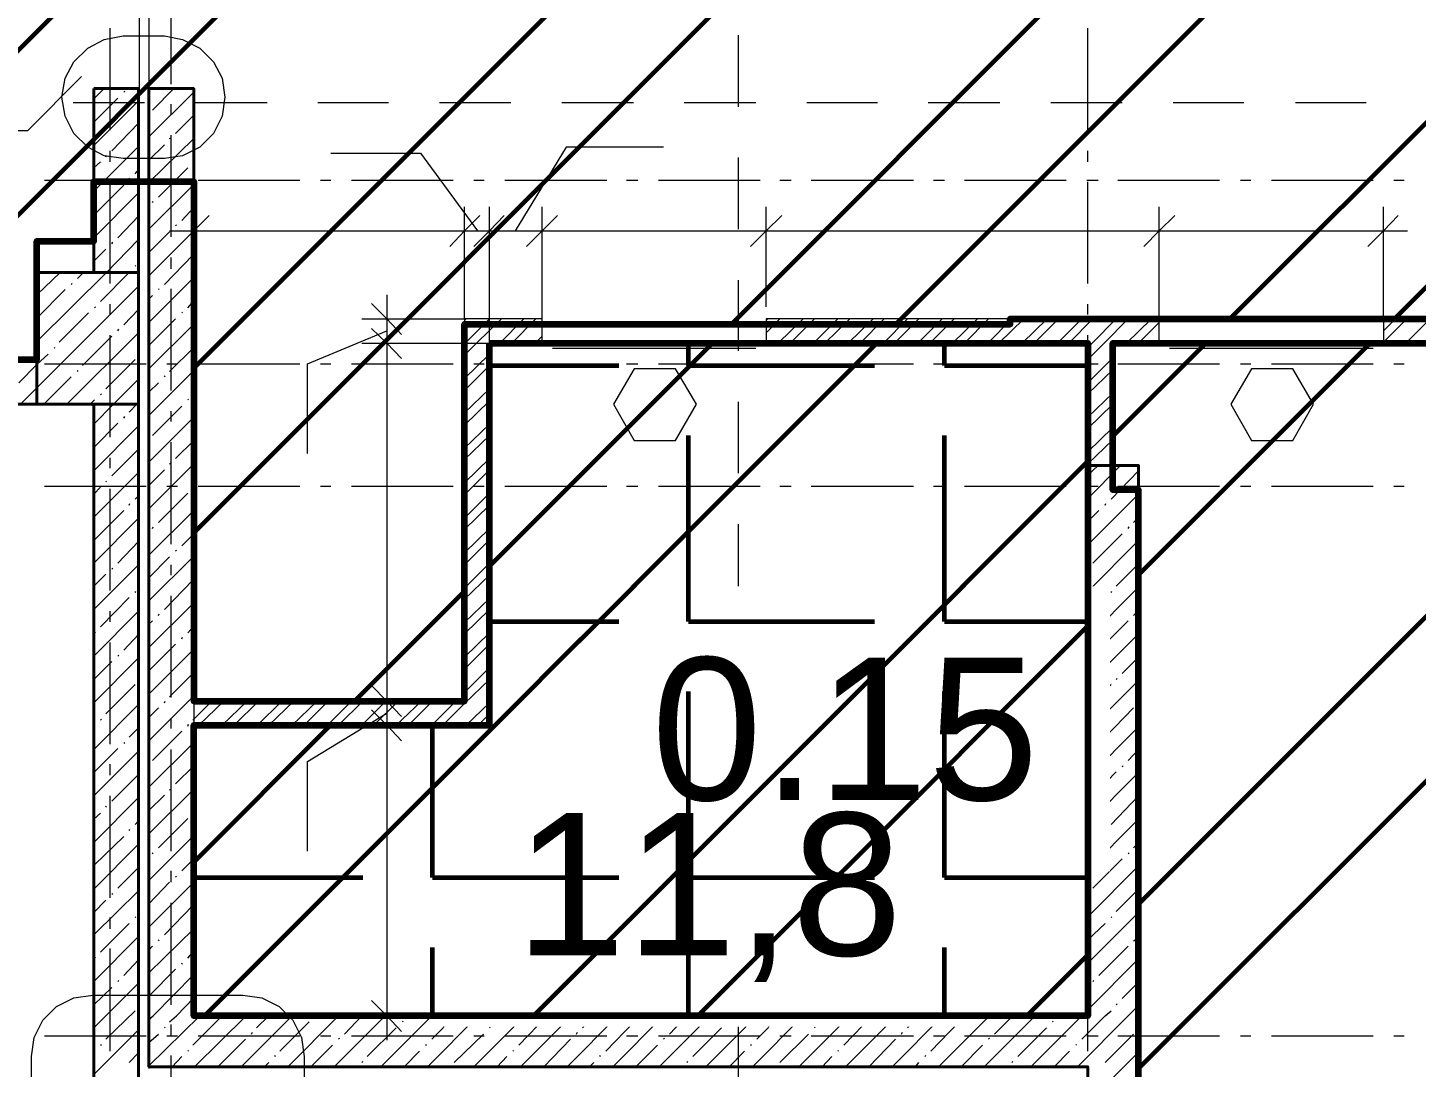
# Model space of a CAD drawing. Header units: millimetres. Extents: x -213911 to 415037, y -3642 to 107391.
# Drawn here: x -122689 to -115867, y 12900 to 18005 of the extents above; entities that cross this region are included whole.
import ezdxf

# ---------------------------------------------------------------- set-up
doc = ezdxf.new("R2010")
doc.units = ezdxf.units.MM
for name, color, linetype, lineweight in [('9.1 Стен подвал шпак', 160, 'Continuous', 90), ('9.2 Потолок подвал шпак', 90, 'Continuous', 60), ('9.3 клининг подвал', 190, 'Continuous', 60), ('Оси', 7, 'Continuous', 9)]:
    doc.layers.add(name, color=color, linetype=linetype, lineweight=lineweight)
doc.styles.get("Standard").update_dxf_attribs({"font": 'arial.ttf'})

msp = doc.modelspace()

# ---------------------------------------------------------------- linework, layer by layer
at = {"lineweight": 40}
for points in [[(-122365.3, 17705.9), (-122365.3, 16803.5), (-122145.1, 16803.5), (-122145.1, 17705.9)], [(-122145.1, 16155.4), (-122145.1, 16803.5), (-122644.9, 16803.5), (-122644.9, 16155.4)], [(-125995.9, 16155.4), (-122644.9, 16155.4), (-122644.9, 16375.7), (-125995.9, 16375.7)], [(-122365.3, 16155.4), (-122365.3, 9301), (-122145.1, 9301), (-122145.1, 16155.4)]]:
    msp.add_lwpolyline(points, close=True, dxfattribs=at)
msp.add_lwpolyline([(-121873.9, 14698.1), (-121873.9, 17705.9), (-122094.2, 17705.9), (-122094.2, 13151.8), (-122094.2, 12901.9), (-117480.8, 12901.9), (-117480.8, 5145.1), (-117230.9, 5145.1), (-113206.4, 5145.1), (-113206.4, 5395.1), (-117230.9, 5395.1), (-117230.9, 12901.9), (-117230.9, 13151.8), (-117230.9, 15854.6), (-117480.8, 15854.6), (-117480.8, 13151.8), (-121873.9, 13151.8), (-121873.9, 14579.5)], dxfattribs=at)
at = {"lineweight": 18}
for points in [[(-121797.7, 17083.1), (-121873.9, 17006.9), (-121950.2, 16930.6)], [(-120467.5, 17083.1), (-120543.7, 17006.9), (-120615.7, 16930.6)], [(-120348.8, 17083.1), (-120420.9, 17006.9), (-120497.1, 16930.6)], [(-120086.2, 17083.1), (-120162.4, 17006.9), (-120238.7, 16930.6)], [(-118984.7, 17083.1), (-119061, 17006.9), (-119137.3, 16930.6)], [(-117053, 17083.1), (-117129.2, 17006.9), (-117205.5, 16930.6)], [(-115955.8, 17083.1), (-116027.8, 17006.9), (-116104, 16930.6)], [(-120853, 16498.5), (-120925, 16574.8), (-121001.2, 16651)], [(-120853, 16379.9), (-120925, 16456.2), (-121001.2, 16528.2)], [(-120853, 14621.8), (-120925, 14698.1), (-121001.2, 14774.3)], [(-120853, 14503.2), (-120925, 14579.5), (-121001.2, 14655.7)], [(-120853, 13075.6), (-120925, 13151.8), (-121001.2, 13228.1)]]:
    msp.add_lwpolyline(points, dxfattribs=at)
at = {"layer": '9.1 Стен подвал шпак'}
msp.add_lwpolyline([(-154955.5, 13151.8), (-131431.1, 13151.8), (-131431.1, 16807.8), (-125995.1, 16807.8), (-125995.1, 16375.7), (-122644.9, 16375.7), (-122644.9, 16956), (-122365.3, 16956), (-122365.3, 17249.6), (-121873.9, 17249.6), (-121873.9, 16549.4)], dxfattribs=at)
at = {"layer": 'Оси', "lineweight": 9}
for points in [[(-122136.6, 12300.3), (-122140.8, 12300.3), (-122140.8, 32367.9)], [(-122094.2, 32367.9), (-122094.2, 12893.4)], [(-121984.1, 17727.1), (-121984.1, 18231.2)], [(-122284.9, 17502.5), (-122284.9, 18002.4)], [(-119196.6, 17616.9), (-119196.6, 17968.5)], [(-117480.8, 17502.5), (-117480.8, 18002.4)], [(-122424.7, 17765.2), (-122691.5, 17498.3), (-123610.8, 17498.3)], [(-122365.3, 17655), (-122314.5, 17705.9)], [(-122217.1, 17688.9), (-122212.8, 17693.2)], [(-122094.2, 17697.4), (-122085.7, 17705.9)], [(-122094.2, 17468.6), (-121873.9, 17688.9)], [(-122077.3, 17600), (-121971.4, 17705.9)], [(-122467, 17638.1), (-122115.4, 17638.1)], [(-122365.3, 17540.7), (-122246.7, 17659.3)], [(-122365.3, 17426.3), (-122145.1, 17646.6)], [(-121984.1, 17574.6), (-121984.1, 17629.6)], [(-121865.5, 17638.1), (-121513.8, 17638.1)], [(-121263.9, 17638.1), (-120916.5, 17638.1)], [(-120666.6, 17638.1), (-120315, 17638.1)], [(-120065, 17638.1), (-119713.4, 17638.1)], [(-119463.4, 17638.1), (-119111.8, 17638.1)], [(-118861.9, 17638.1), (-118514.5, 17638.1)], [(-118264.6, 17638.1), (-117912.9, 17638.1)], [(-117663, 17638.1), (-117311.4, 17638.1)], [(-117061.4, 17638.1), (-116714.1, 17638.1)], [(-116459.9, 17638.1), (-116112.5, 17638.1)], [(-122276.4, 17400.9), (-122145.1, 17536.4)], [(-121962.9, 17485.6), (-121873.9, 17574.6)], [(-121984.1, 16977.2), (-121984.1, 17477.1)], [(-122365.3, 17201.8), (-122145.1, 17422)], [(-122284.9, 17345.8), (-122284.9, 17400.9)], [(-122094.2, 17244.1), (-121873.9, 17460.2)], [(-122094.2, 17354.3), (-122018, 17430.5)], [(-121992.5, 17460.2), (-121984.1, 17464.4)], [(-119565.1, 17417.8), (-120043.8, 17417.8), (-120293.8, 17006.9)], [(-117480.8, 17345.8), (-117480.8, 17400.9)], [(-122365.3, 17316.1), (-122331.5, 17345.8)], [(-122306, 17371.2), (-122301.8, 17379.7)], [(-121878.2, 17345.8), (-121873.9, 17350)], [(-121200.4, 17388.2), (-120759.8, 17388.2), (-120480.2, 17006.9)], [(-119196.6, 17015.4), (-119196.6, 17367)], [(-122191.7, 17261.1), (-122187.4, 17265.3)], [(-122162, 17286.5), (-122145.1, 17307.7)], [(-122047.6, 17172.1), (-121903.6, 17316.1)], [(-122606.8, 17256.8), (-122106.9, 17256.8)], [(-122365.3, 16973), (-122145.1, 17193.3)], [(-122361.1, 17087.4), (-122217.1, 17231.4)], [(-122284.9, 16748.5), (-122284.9, 17248.4)], [(-122094.2, 17015.4), (-121873.9, 17235.6)], [(-122005.3, 17256.8), (-121954.4, 17256.8)], [(-121852.7, 17256.8), (-121352.9, 17256.8)], [(-121251.2, 17256.8), (-121200.4, 17256.8)], [(-121098.7, 17256.8), (-120598.8, 17256.8)], [(-120497.1, 17256.8), (-120446.3, 17256.8)], [(-120344.6, 17256.8), (-119844.7, 17256.8)], [(-119747.3, 17256.8), (-119692.2, 17256.8)], [(-119590.5, 17256.8), (-119090.7, 17256.8)], [(-118993.2, 17256.8), (-118938.1, 17256.8)], [(-118840.7, 17256.8), (-118336.6, 17256.8)], [(-118239.1, 17256.8), (-118184.1, 17256.8)], [(-118086.6, 17256.8), (-117586.7, 17256.8)], [(-117485.1, 17256.8), (-117430, 17256.8)], [(-117480.8, 16748.5), (-117480.8, 17248.4)], [(-117332.6, 17256.8), (-116832.7, 17256.8)], [(-116731, 17256.8), (-116680.2, 17256.8)], [(-116578.5, 17256.8), (-116078.6, 17256.8)], [(-115976.9, 17256.8), (-115926.1, 17256.8)], [(-122077.3, 17146.7), (-122073, 17150.9)], [(-121047.8, 16456.2), (-120925, 16456.2), (-120420.9, 16456.2), (-120420.9, 17006.9), (-120420.9, 17125.5)], [(-121047.8, 16574.8), (-120925, 16574.8), (-120543.7, 16574.8), (-120543.7, 17006.9), (-120543.7, 17125.5)], [(-120162.4, 16574.8), (-120162.4, 17006.9), (-120162.4, 17125.5)], [(-119061, 16634.1), (-119061, 17006.9), (-119061, 17125.5)], [(-117129.2, 16574.8), (-117129.2, 17006.9), (-117129.2, 17125.5)], [(-116027.8, 16574.8), (-116027.8, 17006.9), (-116027.8, 17125.5)], [(-122246.7, 16973), (-122145.1, 17078.9)], [(-121933.2, 17057.7), (-121873.9, 17121.3)], [(-121873.9, 17112.8), (-121873.9, 17006.9), (-121873.9, 16888.3)], [(-122094.2, 16786.6), (-121873.9, 17006.9)], [(-122094.2, 16901), (-121992.5, 17002.6)], [(-121992.5, 17006.9), (-120543.7, 17006.9), (-120420.9, 17006.9), (-120162.4, 17006.9), (-119061, 17006.9), (-117129.2, 17006.9), (-115909.2, 17006.9)], [(-121962.9, 17032.3), (-121958.7, 17036.5)], [(-122644.9, 16464.6), (-122301.8, 16803.5), (-122145.1, 16964.5)], [(-122276.4, 16943.3), (-122272.1, 16951.8)], [(-122365.3, 16858.6), (-122306, 16917.9)], [(-122018, 16744.2), (-121878.2, 16888.3)], [(-121984.1, 16820.5), (-121984.1, 16875.6)], [(-122644.9, 16693.4), (-122530.6, 16803.5)], [(-122445.8, 16773.9), (-122416.2, 16803.5)], [(-122331.5, 16659.5), (-122191.7, 16803.5)], [(-122162, 16833.2), (-122157.8, 16837.4)], [(-122725.4, 16155.4), (-122644.9, 16235.9), (-122145.1, 16735.8)], [(-122644.9, 16579), (-122505.1, 16718.8)], [(-122475.5, 16744.2), (-122471.3, 16748.5)], [(-122094.2, 16557.8), (-121873.9, 16778.1)], [(-122047.6, 16718.8), (-122043.4, 16723)], [(-121984.1, 16223.2), (-121984.1, 16723)], [(-119196.6, 16418), (-119196.6, 16765.4)], [(-122094.2, 16672.2), (-122077.3, 16689.2)], [(-121903.6, 16629.8), (-121873.9, 16663.7)], [(-120925, 16693.4), (-120925, 16456.2), (-120925, 14698.1), (-120925, 14579.5), (-120925, 13033.2)], [(-122534.8, 16460.4), (-122390.8, 16604.4)], [(-122361.1, 16629.8), (-122356.9, 16634.1)], [(-122284.9, 16596), (-122284.9, 16646.8)], [(-122217.1, 16545.1), (-122145.1, 16621.4)], [(-121933.2, 16604.4), (-121929, 16608.7)], [(-117480.8, 16596), (-117480.8, 16646.8)], [(-122246.7, 16515.5), (-122242.5, 16523.9)], [(-122094.2, 16443.4), (-121962.9, 16574.8)], [(-122094.2, 16329.1), (-121873.9, 16549.4)], [(-121314.7, 15913.9), (-121314.7, 16354.5), (-120925, 16515.5)], [(-120543.7, 16451.9), (-120539.5, 16456.2), (-120420.9, 16574.8)], [(-120543.7, 16566.3), (-120535.2, 16574.8)], [(-120543.7, 16396.8), (-120484.4, 16456.2), (-120361.6, 16574.8)], [(-120370, 16456.2), (-120251.4, 16574.8)], [(-120310.7, 16456.2), (-120192.1, 16574.8)], [(-119061, 16566.3), (-119052.5, 16574.8)], [(-119061, 16507), (-118993.2, 16574.8)], [(-119001.7, 16456.2), (-118878.8, 16574.8)], [(-118942.4, 16456.2), (-118823.8, 16574.8)], [(-118828, 16456.2), (-118709.4, 16574.8)], [(-118772.9, 16456.2), (-118650.1, 16574.8)], [(-118658.5, 16456.2), (-118535.7, 16574.8)], [(-118599.2, 16456.2), (-118480.6, 16574.8)], [(-118484.9, 16456.2), (-118366.2, 16574.8)], [(-118429.8, 16456.2), (-118311.2, 16574.8)], [(-118315.4, 16456.2), (-118196.8, 16574.8)], [(-118256.1, 16456.2), (-118137.5, 16574.8)], [(-118145.9, 16456.2), (-118023.1, 16574.8)], [(-118086.6, 16456.2), (-117968, 16574.8)], [(-117972.3, 16456.2), (-117853.6, 16574.8)], [(-117917.2, 16456.2), (-117794.3, 16574.8)], [(-117802.8, 16456.2), (-117679.9, 16574.8)], [(-117743.5, 16456.2), (-117624.9, 16574.8)], [(-117629.1, 16456.2), (-117510.5, 16574.8)], [(-117574, 16456.2), (-117455.4, 16574.8)], [(-117480.8, 16435), (-117459.7, 16456.2), (-117341, 16574.8)], [(-117480.8, 16375.7), (-117400.4, 16456.2), (-117281.7, 16574.8)], [(-117290.2, 16456.2), (-117167.4, 16574.8)], [(-117230.9, 16456.2), (-117129.2, 16557.8)], [(-116027.8, 16515.5), (-115968.5, 16574.8)], [(-116027.8, 16460.4), (-115913.4, 16574.8)], [(-115917.6, 16456.2), (-115799, 16574.8)], [(-122496.7, 16155.4), (-122145.1, 16507)], [(-122420.4, 16346), (-122276.4, 16490)], [(-122284.9, 15994.4), (-122284.9, 16494.3)], [(-120196.3, 16456.2), (-120162.4, 16490)], [(-117480.8, 15994.4), (-117480.8, 16494.3)], [(-122733.9, 16261.3), (-122644.9, 16350.2), (-122589.9, 16401.1)], [(-122560.2, 16430.7), (-122556, 16435)], [(-122306, 16231.6), (-122162, 16375.7)], [(-121992.5, 16316.4), (-121873.9, 16435)], [(-120543.7, 16282.5), (-120420.9, 16401.1)], [(-120111.6, 16430.7), (-119111.8, 16430.7)], [(-117480.8, 16261.3), (-117358, 16384.1)], [(-117078.4, 16430.7), (-116078.6, 16430.7)], [(-122606.8, 16354.5), (-122106.9, 16354.5)], [(-122445.8, 16316.4), (-122441.6, 16320.6)], [(-122094.2, 16100.3), (-121873.9, 16320.6)], [(-122005.3, 16354.5), (-121954.4, 16354.5)], [(-121852.7, 16354.5), (-121352.9, 16354.5)], [(-121251.2, 16354.5), (-121200.4, 16354.5)], [(-121098.7, 16354.5), (-120598.8, 16354.5)], [(-120543.7, 16223.2), (-120420.9, 16346)], [(-120497.1, 16354.5), (-120446.3, 16354.5)], [(-120344.6, 16354.5), (-119844.7, 16354.5)], [(-119747.3, 16354.5), (-119692.2, 16354.5)], [(-119590.5, 16354.5), (-119090.7, 16354.5)], [(-118993.2, 16354.5), (-118938.1, 16354.5)], [(-118840.7, 16354.5), (-118336.6, 16354.5)], [(-118239.1, 16354.5), (-118184.1, 16354.5)], [(-118086.6, 16354.5), (-117586.7, 16354.5)], [(-117485.1, 16354.5), (-117430, 16354.5)], [(-117480.8, 16206.2), (-117358, 16324.8)], [(-117332.6, 16354.5), (-116832.7, 16354.5)], [(-116731, 16354.5), (-116680.2, 16354.5)], [(-116578.5, 16354.5), (-116078.6, 16354.5)], [(-115976.9, 16354.5), (-115926.1, 16354.5)], [(-122611.1, 16155.4), (-122475.5, 16290.9)], [(-122365.3, 16057.9), (-122267.9, 16155.4), (-122145.1, 16278.2)], [(-122094.2, 16214.7), (-122047.6, 16261.3)], [(-122018, 16290.9), (-122013.7, 16295.2)], [(-122382.3, 16155.4), (-122361.1, 16176.6)], [(-122331.5, 16202), (-122327.2, 16206.2)], [(-121903.6, 16176.6), (-121899.3, 16180.8)], [(-121878.2, 16202), (-121873.9, 16206.2)], [(-120543.7, 16113), (-120420.9, 16231.6)], [(-120543.7, 16053.7), (-120420.9, 16172.3)], [(-117480.8, 16091.8), (-117358, 16210.4)], [(-122191.7, 16117.2), (-122153.5, 16155.4), (-122145.1, 16163.8)], [(-122077.3, 16002.9), (-121933.2, 16146.9)], [(-121984.1, 16070.7), (-121984.1, 16121.5)], [(-119196.6, 15816.5), (-119196.6, 16168.1)], [(-117480.8, 16036.8), (-117358, 16155.4)], [(-122365.3, 15943.6), (-122246.7, 16062.2)], [(-122365.3, 15829.2), (-122145.1, 16049.5)], [(-122217.1, 16087.6), (-122212.8, 16096.1)], [(-122094.2, 15871.5), (-121873.9, 16091.8)], [(-120543.7, 15939.3), (-120420.9, 16057.9)], [(-117480.8, 15922.4), (-117358, 16041)], [(-121984.1, 15469.1), (-121984.1, 15969)], [(-121962.9, 15888.5), (-121873.9, 15977.5)], [(-120543.7, 15884.3), (-120420.9, 16002.9)], [(-117480.8, 15863.1), (-117358, 15981.7)], [(-122276.4, 15803.8), (-122145.1, 15935.1)], [(-122284.9, 15841.9), (-122284.9, 15892.7)], [(-122094.2, 15642.8), (-121873.9, 15863.1)], [(-122094.2, 15757.2), (-122018, 15833.4)], [(-121992.5, 15863.1), (-121984.1, 15867.3)], [(-120543.7, 15769.9), (-120420.9, 15888.5)], [(-120543.7, 15710.6), (-120420.9, 15833.4)], [(-117480.8, 15841.9), (-117480.8, 15892.7)], [(-117480.8, 15693.6), (-117319.9, 15854.6)], [(-117480.8, 15808), (-117430, 15854.6)], [(-117374.9, 15854.6), (-117358, 15871.5)], [(-117366.5, 15689.4), (-117230.9, 15829.2)], [(-122365.3, 15600.4), (-122145.1, 15820.7)], [(-122306, 15774.1), (-122301.8, 15778.3)], [(-122606.8, 15752.9), (-122106.9, 15752.9)], [(-122365.3, 15714.8), (-122331.5, 15748.7)], [(-122284.9, 15240.3), (-122284.9, 15740.2)], [(-122162, 15689.4), (-122145.1, 15706.3)], [(-122047.6, 15575), (-121903.6, 15719)], [(-122005.3, 15752.9), (-121954.4, 15752.9)], [(-121878.2, 15748.7), (-121873.9, 15748.7)], [(-121852.7, 15752.9), (-121352.9, 15752.9)], [(-121251.2, 15752.9), (-121200.4, 15752.9)], [(-121098.7, 15752.9), (-120598.8, 15752.9)], [(-120543.7, 15596.2), (-120420.9, 15719)], [(-120497.1, 15752.9), (-120446.3, 15752.9)], [(-120344.6, 15752.9), (-119844.7, 15752.9)], [(-119747.3, 15752.9), (-119692.2, 15752.9)], [(-119590.5, 15752.9), (-119090.7, 15752.9)], [(-118993.2, 15752.9), (-118938.1, 15752.9)], [(-118840.7, 15752.9), (-118336.6, 15752.9)], [(-118239.1, 15752.9), (-118184.1, 15752.9)], [(-118086.6, 15752.9), (-117586.7, 15752.9)], [(-117485.1, 15752.9), (-117430, 15752.9)], [(-117480.8, 15240.3), (-117480.8, 15740.2)], [(-117480.8, 15464.9), (-117230.9, 15714.8)], [(-117332.6, 15752.9), (-116832.7, 15752.9)], [(-116731, 15752.9), (-116680.2, 15752.9)], [(-116578.5, 15752.9), (-116078.6, 15752.9)], [(-115976.9, 15752.9), (-115926.1, 15752.9)], [(-122361.1, 15490.3), (-122217.1, 15634.3)], [(-122191.7, 15659.7), (-122187.4, 15668.2)], [(-122094.2, 15414), (-121873.9, 15634.3)], [(-120543.7, 15541.1), (-120420.9, 15659.7)], [(-117480.8, 15579.2), (-117425.8, 15634.3)], [(-117396.1, 15659.7), (-117391.9, 15668.2)], [(-122365.3, 15375.9), (-122145.1, 15596.2)], [(-119196.6, 15214.9), (-119196.6, 15566.5)], [(-117256.3, 15575), (-117230.9, 15600.4)], [(-122077.3, 15545.3), (-122073, 15553.8)], [(-121933.2, 15460.6), (-121873.9, 15519.9)], [(-120543.7, 15426.7), (-120420.9, 15545.3)], [(-120543.7, 15367.4), (-120420.9, 15490.3)], [(-117455.4, 15375.9), (-117311.4, 15519.9)], [(-117281.7, 15545.3), (-117277.5, 15553.8)], [(-122246.7, 15375.9), (-122145.1, 15481.8)], [(-121962.9, 15435.2), (-121958.7, 15439.4)], [(-117480.8, 15236.1), (-117230.9, 15486)], [(-122365.3, 15147.1), (-122145.1, 15367.4)], [(-122094.2, 15189.5), (-121873.9, 15409.8)], [(-122094.2, 15303.9), (-121992.5, 15405.5)], [(-121984.1, 15316.6), (-121984.1, 15367.4)], [(-120543.7, 15253), (-120420.9, 15375.9)], [(-117341, 15261.5), (-117230.9, 15371.7)], [(-122365.3, 15261.5), (-122306, 15320.8)], [(-122276.4, 15346.2), (-122272.1, 15350.5)], [(-122018, 15147.1), (-121878.2, 15291.2)], [(-120543.7, 15198), (-120420.9, 15316.6)], [(-117480.8, 15350.5), (-117476.6, 15350.5)], [(-122162, 15231.9), (-122157.8, 15236.1)], [(-121984.1, 14715), (-121984.1, 15214.9)], [(-117480.8, 15007.3), (-117230.9, 15257.3)], [(-117366.5, 15231.9), (-117362.2, 15236.1)], [(-122331.5, 15062.4), (-122191.7, 15206.4)], [(-122094.2, 14960.7), (-121873.9, 15181)], [(-120543.7, 15083.6), (-120420.9, 15202.2)], [(-120543.7, 15028.5), (-120420.9, 15147.1)], [(-117480.8, 15121.7), (-117396.1, 15206.4)], [(-122365.3, 14918.4), (-122145.1, 15138.7)], [(-122284.9, 15087.8), (-122284.9, 15138.7)], [(-122094.2, 15075.1), (-122077.3, 15092.1)], [(-122047.6, 15117.5), (-122043.4, 15125.9)], [(-117480.8, 15087.8), (-117480.8, 15138.7)], [(-117425.8, 14948), (-117281.7, 15092.1)], [(-117256.3, 15117.5), (-117247.8, 15125.9)], [(-122361.1, 15032.7), (-122356.9, 15037)], [(-122217.1, 14948), (-122145.1, 15024.3)], [(-121933.2, 15003.1), (-121929, 15011.6)], [(-121903.6, 15032.7), (-121873.9, 15066.6)], [(-120543.7, 14914.1), (-120420.9, 15032.7)], [(-117480.8, 14778.6), (-117230.9, 15028.5)], [(-122284.9, 14486.3), (-122284.9, 14986.1)], [(-122094.2, 14846.3), (-121962.9, 14977.7)], [(-122094.2, 14732), (-121873.9, 14952.3)], [(-120543.7, 14854.8), (-120420.9, 14977.7)], [(-119196.6, 14613.3), (-119196.6, 14965)], [(-117480.8, 14486.3), (-117480.8, 14986.1)], [(-122365.3, 14689.6), (-122145.1, 14909.9)], [(-122365.3, 14804), (-122276.4, 14892.9)], [(-122246.7, 14918.4), (-122242.5, 14922.6)], [(-117455.4, 14918.4), (-117451.2, 14922.6)], [(-117311.4, 14833.6), (-117230.9, 14914.1)], [(-121992.5, 14719.3), (-121873.9, 14837.9)], [(-120543.7, 14740.4), (-120420.9, 14863.3)], [(-117341, 14804), (-117336.8, 14808.2)], [(-122306, 14634.5), (-122162, 14778.6)], [(-120649.6, 14579.5), (-120543.7, 14685.4), (-120420.9, 14804)], [(-117480.8, 14549.8), (-117230.9, 14799.7)], [(-117480.8, 14664.2), (-117366.5, 14778.6)], [(-122365.3, 14460.8), (-122145.1, 14681.1)], [(-122094.2, 14503.2), (-121873.9, 14723.5)], [(-122018, 14689.6), (-122013.7, 14698.1)], [(-121873.9, 14609.1), (-121785, 14698.1)], [(-121848.5, 14579.5), (-121725.7, 14698.1)], [(-121734.1, 14579.5), (-121611.3, 14698.1)], [(-121674.8, 14579.5), (-121556.2, 14698.1)], [(-121560.4, 14579.5), (-121441.8, 14698.1)], [(-121505.4, 14579.5), (-121382.5, 14698.1)], [(-121391, 14579.5), (-121268.1, 14698.1)], [(-121331.7, 14579.5), (-121213.1, 14698.1)], [(-121217.3, 14579.5), (-121098.7, 14698.1)], [(-121162.2, 14579.5), (-121043.6, 14698.1)], [(-121047.8, 14579.5), (-120929.2, 14698.1)], [(-120819.1, 14698.1), (-120925, 14698.1), (-121047.8, 14698.1)], [(-120988.5, 14579.5), (-120869.9, 14698.1)], [(-120878.4, 14579.5), (-120755.5, 14698.1)], [(-120819.1, 14579.5), (-120700.5, 14698.1)], [(-120704.7, 14579.5), (-120586.1, 14698.1)], [(-120535.2, 14579.5), (-120420.9, 14689.6)], [(-122331.5, 14604.9), (-122327.2, 14609.1)], [(-122094.2, 14617.6), (-122047.6, 14664.2)], [(-121984.1, 14562.5), (-121984.1, 14613.3)], [(-121878.2, 14604.9), (-121873.9, 14609.1)], [(-121314.7, 13961), (-121314.7, 14401.5), (-120925, 14638.8)], [(-120475.9, 14579.5), (-120420.9, 14634.5)], [(-117396.1, 14520.1), (-117256.3, 14664.2)], [(-122365.3, 14575.2), (-122361.1, 14575.2)], [(-122191.7, 14520.1), (-122145.1, 14566.7)], [(-122077.3, 14405.8), (-121933.2, 14549.8)], [(-121903.6, 14575.2), (-121899.3, 14583.7)], [(-120819.1, 14579.5), (-120925, 14579.5), (-121047.8, 14579.5)], [(-117480.8, 14321), (-117230.9, 14571)], [(-122365.3, 14346.5), (-122246.7, 14465.1)], [(-122217.1, 14490.5), (-122212.8, 14494.7)], [(-122094.2, 14274.4), (-121873.9, 14494.7)], [(-117480.8, 14435.4), (-117455.4, 14465.1)], [(-117425.8, 14490.5), (-117421.5, 14494.7)], [(-122365.3, 14232.1), (-122145.1, 14452.4)], [(-121984.1, 13961), (-121984.1, 14460.8)], [(-117281.7, 14405.8), (-117230.9, 14460.8)], [(-122284.9, 14333.7), (-122284.9, 14388.8)], [(-122276.4, 14206.7), (-122145.1, 14338)], [(-121962.9, 14291.4), (-121873.9, 14380.3)], [(-119196.6, 14016), (-119196.6, 14363.4)], [(-117480.8, 14333.7), (-117480.8, 14388.8)], [(-117480.8, 14206.7), (-117341, 14350.7)], [(-117480.8, 14096.5), (-117230.9, 14346.5)], [(-117311.4, 14376.1), (-117307.2, 14380.3)], [(-122094.2, 14045.7), (-121873.9, 14266)], [(-121992.5, 14261.7), (-121984.1, 14266)], [(-122365.3, 14003.3), (-122145.1, 14223.6)], [(-122284.9, 13732.2), (-122284.9, 14232.1)], [(-122094.2, 14160.1), (-122018, 14236.3)], [(-117480.8, 13732.2), (-117480.8, 14232.1)], [(-117366.5, 14092.3), (-117230.9, 14232.1)], [(-122365.3, 14117.7), (-122331.5, 14147.4)], [(-122306, 14177), (-122301.8, 14181.2)], [(-121878.2, 14147.4), (-121873.9, 14151.6)], [(-122191.7, 14062.6), (-122187.4, 14066.9)], [(-122162, 14092.3), (-122145.1, 14109.2)], [(-122047.6, 13977.9), (-121903.6, 14121.9)], [(-117480.8, 13867.8), (-117230.9, 14117.7)], [(-117396.1, 14062.6), (-117391.9, 14066.9)], [(-122365.3, 13774.6), (-122145.1, 13994.8)], [(-122361.1, 13893.2), (-122217.1, 14033)], [(-122094.2, 13816.9), (-121873.9, 14037.2)], [(-117480.8, 13982.1), (-117425.8, 14033)], [(-117256.3, 13977.9), (-117230.9, 14003.3)], [(-122077.3, 13948.2), (-122073, 13952.5)], [(-121933.2, 13863.5), (-121873.9, 13922.8)], [(-117455.4, 13778.8), (-117311.4, 13922.8)], [(-117281.7, 13948.2), (-117277.5, 13952.5)], [(-122246.7, 13778.8), (-122145.1, 13880.5)], [(-121984.1, 13808.4), (-121984.1, 13863.5)], [(-117480.8, 13639), (-117230.9, 13888.9)], [(-122094.2, 13588.2), (-121873.9, 13808.4)], [(-122094.2, 13702.5), (-121992.5, 13808.4)], [(-121962.9, 13833.9), (-121958.7, 13838.1)], [(-122365.3, 13550), (-122145.1, 13766.1)], [(-122365.3, 13660.2), (-122306, 13719.5)], [(-122276.4, 13749.1), (-122272.1, 13753.4)], [(-119196.6, 13414.5), (-119196.6, 13766.1)], [(-117480.8, 13753.4), (-117476.6, 13753.4)], [(-117341, 13664.4), (-117230.9, 13774.6)], [(-122018, 13550), (-121878.2, 13694.1)], [(-121984.1, 13206.9), (-121984.1, 13706.8)], [(-117480.8, 13410.2), (-117230.9, 13660.2)], [(-122331.5, 13465.3), (-122191.7, 13605.1)], [(-122284.9, 13579.7), (-122284.9, 13634.8)], [(-122162, 13634.8), (-122157.8, 13639)], [(-122094.2, 13363.6), (-121873.9, 13579.7)], [(-117480.8, 13579.7), (-117480.8, 13634.8)], [(-117480.8, 13524.6), (-117396.1, 13605.1)], [(-117366.5, 13634.8), (-117362.2, 13639)], [(-122365.3, 13321.3), (-122145.1, 13541.6)], [(-122047.6, 13520.4), (-122043.4, 13524.6)], [(-117256.3, 13520.4), (-117247.8, 13524.6)], [(-122284.9, 12978.1), (-122284.9, 13482.2)], [(-122094.2, 13473.8), (-122077.3, 13495)], [(-121903.6, 13435.6), (-121873.9, 13469.5)], [(-117480.8, 12978.1), (-117480.8, 13482.2)], [(-117425.8, 13350.9), (-117281.7, 13495)], [(-122361.1, 13435.6), (-122356.9, 13439.9)], [(-122217.1, 13350.9), (-122145.1, 13427.2)], [(-122094.2, 13249.2), (-121962.9, 13380.6)], [(-121933.2, 13406), (-121929, 13410.2)], [(-117480.8, 13181.5), (-117230.9, 13431.4)], [(-122365.3, 13092.5), (-122145.1, 13312.8)], [(-122246.7, 13321.3), (-122242.5, 13325.5)], [(-122094.2, 13134.9), (-122073, 13151.8), (-121873.9, 13355.2)], [(-117455.4, 13321.3), (-117451.2, 13325.5)], [(-117311.4, 13236.5), (-117230.9, 13317)], [(-122365.3, 13206.9), (-122276.4, 13291.6)], [(-121992.5, 13122.2), (-121958.7, 13151.8), (-121873.9, 13240.8)], [(-122306, 13037.4), (-122162, 13177.2)], [(-117531.7, 12901.9), (-117281.7, 13151.8), (-117230.9, 13202.6)], [(-117510.5, 13037.4), (-117396.1, 13151.8), (-117366.5, 13177.2)], [(-117341, 13206.9), (-117336.8, 13211.1)], [(-122094.2, 12906.1), (-121844.3, 13151.8)], [(-121984.1, 13054.4), (-121984.1, 13109.4)], [(-121878.2, 13007.8), (-121734.1, 13151.8)], [(-121869.7, 12901.9), (-121615.5, 13151.8)], [(-121640.9, 12901.9), (-121391, 13151.8)], [(-121564.7, 13092.5), (-121505.4, 13151.8)], [(-121450.3, 12978.1), (-121306.3, 13122.2)], [(-121412.2, 12901.9), (-121162.2, 13151.8)], [(-121276.6, 13151.8), (-121276.6, 13151.8)], [(-121183.4, 12901.9), (-120933.5, 13151.8)], [(-121132.6, 13062.8), (-121047.8, 13151.8)], [(-120819.1, 13151.8), (-120925, 13151.8), (-121047.8, 13151.8)], [(-120954.6, 12901.9), (-120704.7, 13151.8)], [(-120848.7, 13122.2), (-120844.5, 13126.4)], [(-120819.1, 13151.8), (-120819.1, 13151.8)], [(-120725.9, 12901.9), (-120475.9, 13151.8)], [(-120704.7, 13037.4), (-120590.3, 13151.8)], [(-120497.1, 12901.9), (-120247.2, 13151.8)], [(-120391.2, 13122.2), (-120361.6, 13151.8)], [(-120276.8, 13007.8), (-120137, 13151.8)], [(-120268.4, 12901.9), (-120018.4, 13151.8)], [(-120039.6, 12901.9), (-119789.6, 13151.8)], [(-119963.3, 13092.5), (-119904, 13151.8)], [(-119849, 12978.1), (-119709.2, 13122.2)], [(-119815.1, 12901.9), (-119565.1, 13151.8)], [(-119679.5, 13151.8), (-119675.3, 13151.8)], [(-119586.3, 12901.9), (-119336.4, 13151.8)], [(-119535.5, 13062.8), (-119450.7, 13151.8)], [(-119357.5, 12901.9), (-119107.6, 13151.8)], [(-119251.6, 13122.2), (-119247.4, 13126.4)], [(-119222, 13151.8), (-119222, 13151.8)], [(-119196.6, 12812.9), (-119196.6, 13164.5)], [(-119128.8, 12901.9), (-118878.8, 13151.8)], [(-119107.6, 13037.4), (-118993.2, 13151.8)], [(-118900, 12901.9), (-118650.1, 13151.8)], [(-118794.1, 13122.2), (-118764.5, 13151.8)], [(-118679.7, 13007.8), (-118539.9, 13151.8)], [(-118671.3, 12901.9), (-118421.3, 13151.8)], [(-118442.5, 12901.9), (-118192.5, 13151.8)], [(-118366.2, 13092.5), (-118306.9, 13151.8)], [(-118251.9, 12978.1), (-118112.1, 13122.2)], [(-118213.7, 12901.9), (-117963.8, 13151.8)], [(-118082.4, 13151.8), (-118078.2, 13151.8)], [(-117989.2, 12901.9), (-117739.3, 13151.8)], [(-117938.4, 13062.8), (-117849.4, 13151.8)], [(-117760.4, 12901.9), (-117510.5, 13151.8)], [(-117654.5, 13122.2), (-117650.3, 13126.4)], [(-117624.9, 13151.8), (-117624.9, 13151.8)], [(-122606.8, 13054.4), (-122106.9, 13054.4)], [(-122365.3, 12863.7), (-122145.1, 13084)], [(-122094.2, 13020.5), (-122047.6, 13062.8)], [(-122018, 13092.5), (-122013.7, 13096.7)], [(-122005.3, 13054.4), (-121954.4, 13054.4)], [(-121852.7, 13054.4), (-121352.9, 13054.4)], [(-121755.3, 12901.9), (-121619.7, 13037.4)], [(-121590.1, 13062.8), (-121585.9, 13071.3)], [(-121251.2, 13054.4), (-121200.4, 13054.4)], [(-121162.2, 13037.4), (-121158, 13041.7)], [(-121098.7, 13054.4), (-120598.8, 13054.4)], [(-121022.4, 12952.7), (-120878.4, 13092.5)], [(-120594.6, 12923), (-120450.5, 13062.8)], [(-120497.1, 13054.4), (-120446.3, 13054.4)], [(-120420.9, 13092.5), (-120416.6, 13096.7)], [(-120344.6, 13054.4), (-119844.7, 13054.4)], [(-120154, 12901.9), (-120022.6, 13037.4)], [(-119993, 13062.8), (-119988.8, 13071.3)], [(-119747.3, 13054.4), (-119692.2, 13054.4)], [(-119590.5, 13054.4), (-119090.7, 13054.4)], [(-119565.1, 13037.4), (-119560.9, 13041.7)], [(-119421.1, 12952.7), (-119281.3, 13092.5)], [(-118993.2, 12923), (-118853.4, 13062.8)], [(-118993.2, 13054.4), (-118938.1, 13054.4)], [(-118840.7, 13054.4), (-118336.6, 13054.4)], [(-118823.8, 13092.5), (-118819.5, 13096.7)], [(-118556.9, 12901.9), (-118425.5, 13037.4)], [(-118395.9, 13062.8), (-118391.7, 13071.3)], [(-118239.1, 13054.4), (-118184.1, 13054.4)], [(-118086.6, 13054.4), (-117586.7, 13054.4)], [(-117968, 13037.4), (-117963.8, 13041.7)], [(-117824, 12952.7), (-117684.2, 13092.5)], [(-117485.1, 13054.4), (-117430, 13054.4)], [(-117396.1, 12923), (-117256.3, 13062.8)], [(-117332.6, 13054.4), (-116832.7, 13054.4)], [(-116731, 13054.4), (-116680.2, 13054.4)], [(-116578.5, 13054.4), (-116078.6, 13054.4)], [(-115976.9, 13054.4), (-115926.1, 13054.4)], [(-122365.3, 12978.1), (-122361.1, 12978.1)], [(-122331.5, 13007.8), (-122327.2, 13012)], [(-122191.7, 12923), (-122145.1, 12969.6)], [(-121903.6, 12978.1), (-121899.3, 12982.4)], [(-121297.8, 12901.9), (-121191.9, 13007.8)], [(-120840.3, 12901.9), (-120764, 12978.1)], [(-120734.4, 13007.8), (-120730.1, 13012)], [(-120306.5, 12978.1), (-120302.2, 12982.4)], [(-119700.7, 12901.9), (-119594.8, 13007.8)], [(-119243.2, 12901.9), (-119166.9, 12978.1)], [(-119137.3, 13007.8), (-119133, 13012)], [(-118709.4, 12978.1), (-118705.1, 12982.4)], [(-118103.6, 12901.9), (-117997.7, 13007.8)], [(-117646.1, 12901.9), (-117569.8, 12978.1)], [(-117540.2, 13007.8), (-117535.9, 13012)], [(-117480.8, 12723.9), (-117302.9, 12901.9), (-117230.9, 12973.9)], [(-121984.1, 12452.8), (-121984.1, 12956.9)], [(-121979.8, 12901.9), (-121933.2, 12952.7)], [(-121526.5, 12901.9), (-121505.4, 12923)], [(-121475.7, 12952.7), (-121471.5, 12956.9)], [(-121047.8, 12923), (-121043.6, 12927.3)], [(-120382.7, 12901.9), (-120336.1, 12952.7)], [(-119929.4, 12901.9), (-119908.3, 12923)], [(-119878.6, 12952.7), (-119874.4, 12956.9)], [(-119450.7, 12923), (-119446.5, 12927.3)], [(-118785.6, 12901.9), (-118739, 12952.7)], [(-118328.1, 12901.9), (-118311.2, 12923)], [(-118281.5, 12952.7), (-118277.3, 12956.9)], [(-117853.6, 12923), (-117849.4, 12927.3)]]:
    msp.add_lwpolyline(points, dxfattribs=at)
for points in [[(-122221.3, 17964.3), (-122018, 17964.3), (-121929, 17947.4), (-121844.3, 17905), (-121776.5, 17837.2), (-121734.1, 17756.7), (-121721.4, 17663.5), (-121734.1, 17570.3), (-121776.5, 17485.6), (-121844.3, 17417.8), (-121929, 17375.4), (-122018, 17362.7), (-122221.3, 17362.7), (-122314.5, 17375.4), (-122395, 17417.8), (-122462.8, 17485.6), (-122505.1, 17570.3), (-122522.1, 17663.5), (-122505.1, 17756.7), (-122462.8, 17837.2), (-122395, 17905), (-122314.5, 17947.4)], [(-121873.9, 14579.5), (-120543.7, 14579.5), (-120420.9, 14579.5), (-120420.9, 16456.2), (-120162.4, 16456.2), (-120162.4, 16574.8), (-120543.7, 16574.8), (-120543.7, 16456.2), (-120543.7, 14698.1), (-121873.9, 14698.1)], [(-117358, 15854.6), (-117358, 16456.2), (-117129.2, 16456.2), (-117129.2, 16574.8), (-119061, 16574.8), (-119061, 16456.2), (-117480.8, 16456.2), (-117480.8, 15854.6)], [(-112507.4, 15854.6), (-112507.4, 16456.2), (-109414.8, 16456.2), (-109414.8, 16574.8), (-116027.8, 16574.8), (-116027.8, 16456.2), (-112626, 16456.2), (-112626, 15854.6)], [(-119709.2, 16329.1), (-119810.8, 16155.4), (-119709.2, 15977.5), (-119505.8, 15977.5), (-119404.1, 16155.4), (-119505.8, 16329.1)], [(-116675.9, 16329.1), (-116777.6, 16155.4), (-116675.9, 15977.5), (-116472.6, 15977.5), (-116370.9, 16155.4), (-116472.6, 16329.1)], [(-122369.6, 13253.5), (-121632.5, 13253.5), (-121539.3, 13240.8), (-121454.5, 13198.4), (-121386.7, 13130.6), (-121344.4, 13045.9), (-121331.7, 12952.7), (-121331.7, 12796), (-121344.4, 12702.8), (-121386.7, 12618), (-121454.5, 12550.2), (-121539.3, 12507.9), (-121632.5, 12495.2), (-122369.6, 12495.2), (-122462.8, 12507.9), (-122547.5, 12550.2), (-122615.3, 12618), (-122657.7, 12702.8), (-122670.4, 12796), (-122670.4, 12952.7), (-122657.7, 13045.9), (-122615.3, 13130.6), (-122547.5, 13198.4), (-122462.8, 13240.8)]]:
    msp.add_lwpolyline(points, close=True, dxfattribs=at)

# ---------------------------------------------------------------- next in the draw order: texts
at = {"insert": (-120295.2, 13733.7), "char_height": 700, "attachment_point": 4, "bg_fill": 3, "box_fill_scale": 1.5, "bg_fill_color": 256, "bg_fill_transparency": 0}
msp.add_mtext('11,8', dxfattribs=at)

# ---------------------------------------------------------------- next in the draw order: texts
at = {"insert": (-119625.2, 14556.8), "char_height": 700, "attachment_point": 4, "bg_fill": 3, "box_fill_scale": 1.5, "bg_fill_color": 256, "bg_fill_transparency": 0}
msp.add_mtext('0.15', dxfattribs=at)

# ---------------------------------------------------------------- next in the draw order: hatches: boundary and pattern name
at = {"layer": '9.2 Потолок подвал шпак'}
h = msp.add_hatch(dxfattribs=at)
h.set_pattern_fill('ANGLE', color=256, scale=180)
h.set_pattern_definition([(0, (0, 0), (0, 1257.3), [914.4, -342.9]), (90, (0, 0), (-1257.3, 8e-14), [914.4, -342.9])])
h.paths.add_polyline_path([(-120420.9, 16456.2), (-117480.8, 16456.2), (-117480.8, 13151.8), (-121873.9, 13151.8), (-121873.9, 14579.5), (-120420.9, 14579.5)])
at = {"layer": '9.3 клининг подвал'}
h = msp.add_hatch(dxfattribs=at)
h.set_pattern_fill('ANSI32', color=256, scale=180)
h.paths.add_polyline_path([(-106241.8, 18654.8), (-117862.1, 18654.8), (-117862.1, 22310.8), (-121873.9, 22310.8), (-121873.9, 19867.4), (-122365.3, 19867.4), (-122365.3, 20408.7), (-136044.5, 20408.7), (-136044.5, 16956), (-154955.5, 16956), (-154955.5, 13151.8), (-131431.1, 13151.8), (-131431.1, 16807.8), (-125995.1, 16807.8), (-125995.1, 16375.7), (-122644.9, 16375.7), (-122644.9, 16956), (-122365.3, 16956), (-122365.3, 17249.6), (-121873.9, 17249.6), (-121873.9, 16549.4), (-121873.9, 14698.1), (-120543.7, 14698.1), (-120543.7, 16549.4), (-117862.1, 16549.4), (-117862.1, 16574.8), (-109194.6, 16574.8), (-109194.6, 15854.6), (-106241.8, 15854.6), (-106241.8, 16574.8)])
h = msp.add_hatch(dxfattribs=at)
h.set_pattern_fill('ANSI32', color=256, scale=180)
h.paths.add_polyline_path([(-120420.9, 16456.2), (-117480.8, 16456.2), (-117480.8, 13151.8), (-121873.9, 13151.8), (-121873.9, 14579.5), (-120420.9, 14579.5)])
h = msp.add_hatch(dxfattribs=at)
h.set_pattern_fill('ANSI32', color=256, scale=180)
h.paths.add_polyline_path([(-99696.7, 15736), (-112626, 15736), (-112626, 16456.2), (-117358, 16456.2), (-117358, 15736), (-117230.9, 15736), (-117230.9, 5395.1), (-99696.7, 5395.1)])
h.paths.add_polyline_path([(-105220.9, 10652.4), (-105220.9, 10432.1), (-112626, 10432.1), (-112626, 10652.4)], flags=16)

# ---------------------------------------------------------------- next in the draw order: linework, layer by layer
at = {"layer": '9.1 Стен подвал шпак'}
msp.add_lwpolyline([(-121873.9, 16574.8), (-121873.9, 14698.1), (-120543.7, 14698.1), (-120543.7, 16549.4), (-117862.1, 16549.4), (-117862.1, 16574.8), (-109194.6, 16574.8), (-109194.6, 15854.6), (-106241.8, 15854.6), (-106241.8, 16574.8), (-106241.8, 18654.8), (-117862.1, 18654.8), (-117862.1, 22310.8), (-121873.9, 22310.8), (-121873.9, 19867.4), (-122365.3, 19867.4), (-122365.3, 20408.7), (-136044.5, 20408.7), (-136044.5, 16956), (-154955.5, 16956)], dxfattribs=at)
for points in [[(-120420.9, 16456.2), (-117480.8, 16456.2), (-117480.8, 13151.8), (-121873.9, 13151.8), (-121873.9, 14579.5), (-120420.9, 14579.5)], [(-112626, 15736), (-99696.7, 15736), (-99696.7, 5395.1), (-117230.9, 5395.1), (-117230.9, 15736), (-117358, 15736), (-117358, 16456.2), (-112626, 16456.2)]]:
    msp.add_lwpolyline(points, close=True, dxfattribs=at)

doc.saveas('drawing.dxf')
